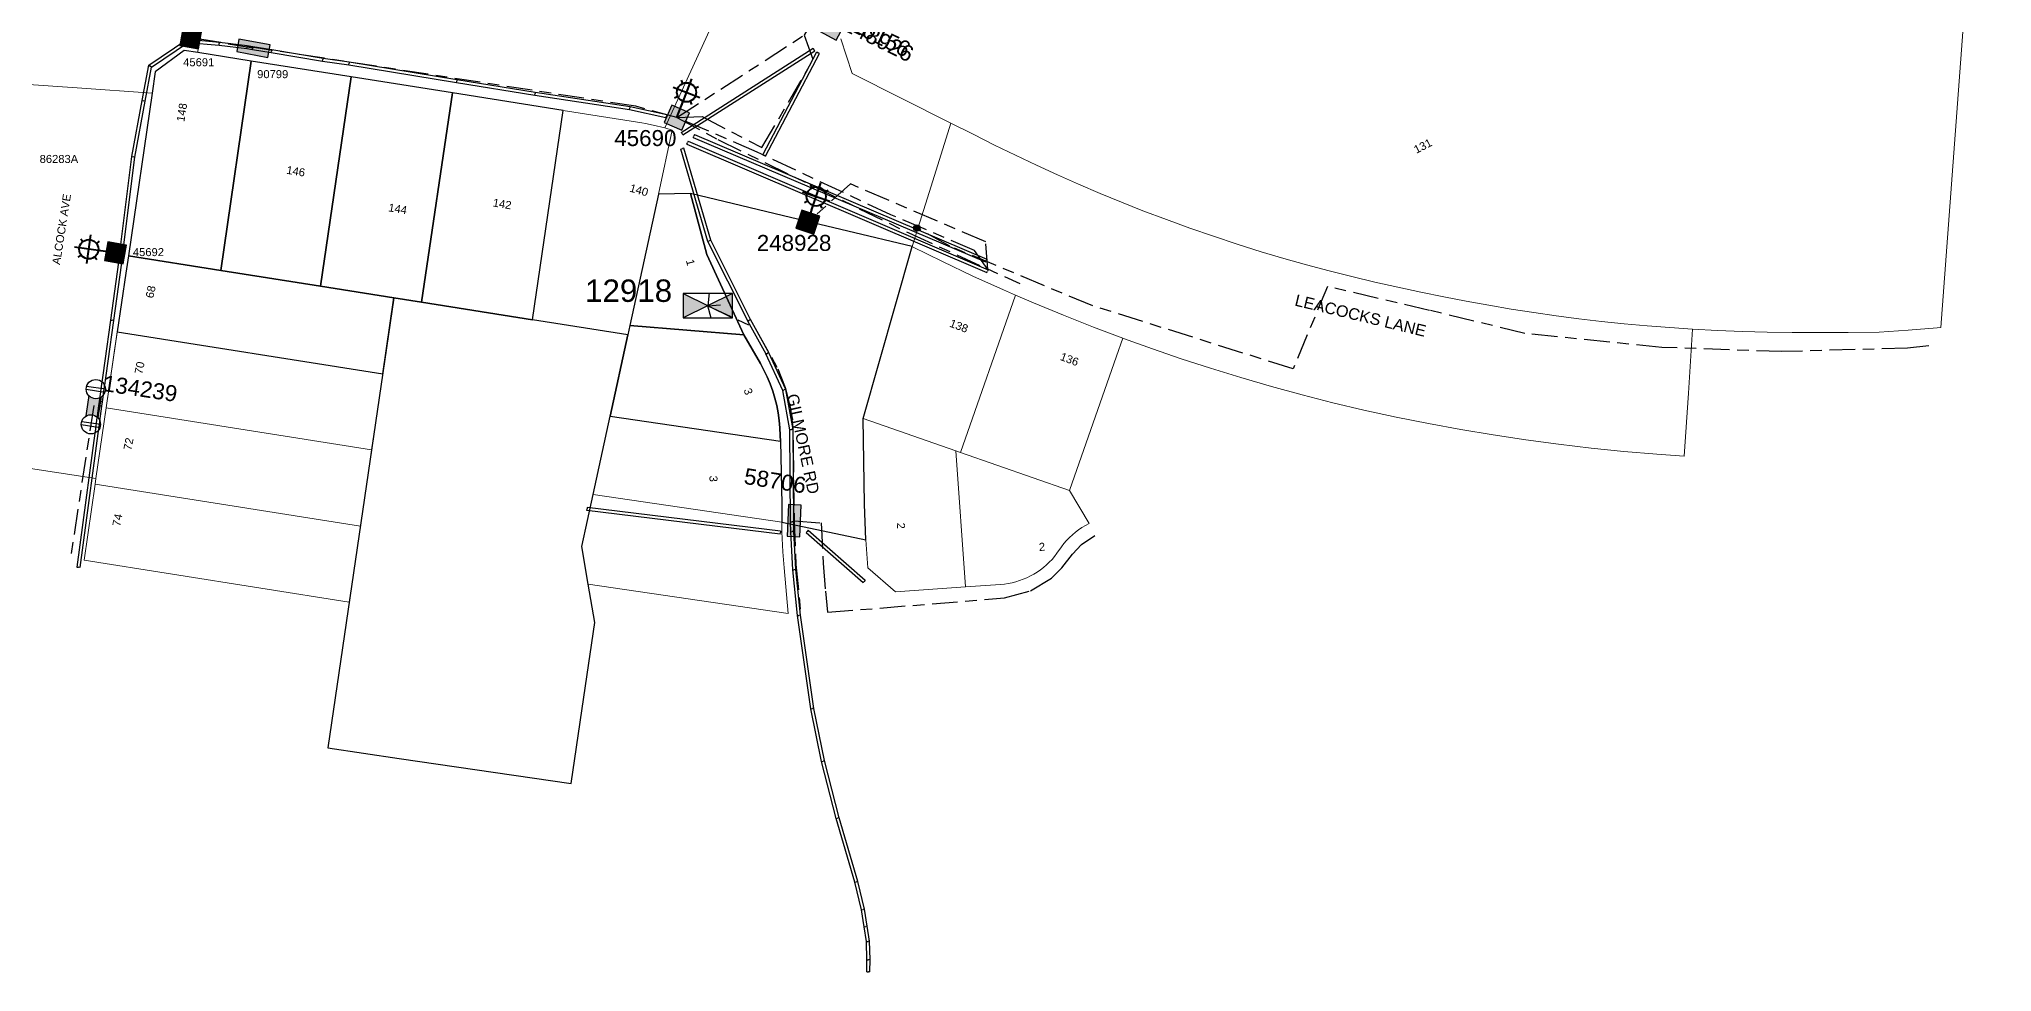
# Model space of a CAD drawing. Header units: metres. Extents: x 305620 to 306163, y 6240209 to 6240554.
# Drawn here: x 305857.7 to 306162.7, y 6240208.9 to 6240354.5 of the extents above; entities that cross this region are included whole.
import ezdxf
from ezdxf.enums import TextEntityAlignment as Align

# ---------------------------------------------------------------- set-up
doc = ezdxf.new("R2010")
doc.units = ezdxf.units.M
doc.linetypes.add('Cable Exist UG', pattern=[8.2, 4, -1.2, 1.8, -1.2])
doc.layers.get('0').update_dxf_attribs({"color": 6})
for name, color, linetype in [('_User Miscellaneous1', 7, 'Continuous'), ('Duct_SP_EXT', 7, 'Continuous'), ('Equip_HV_EXT', 7, 'Continuous'), ('Equip_LV_EXT', 7, 'Continuous'), ('Equip_SP_SL_EXT', 7, 'Continuous'), ('Mains_HV_EXT', 7, 'Continuous'), ('Mains_LV_EXT', 7, 'Continuous'), ('Mains_LV_SL_EXT', 7, 'Continuous'), ('Mains_SL_EXT', 7, 'Continuous'), ('Sub_SP_EXT', 7, 'Continuous'), ('SupportsUG_SP_LV_EXT', 7, 'Continuous'), ('SupportsUG_SP_LV_SL_EXT', 7, 'Continuous')]:
    doc.layers.add(name, color=color, linetype=linetype)
doc.layers.add('Cadastre Land Parcels_SP_EXT', color=9, linetype='Continuous', lineweight=5)
doc.layers.add('Cadastre Roads_SP_EXT', color=9, linetype='Continuous', lineweight=5)
doc.styles.add('COLUMN_LABEL', font='arial.ttf')
doc.styles.add('iecARIAL', font='arial.ttf', dxfattribs={"height": 2})
doc.styles.add('POLE_LABEL', font='arial.ttf')
doc.styles.get("Standard").update_dxf_attribs({"font": 'arial.ttf'})

# ---------------------------------------------------------------- blocks, each defined once
blk = doc.blocks.new('SUB_PADMOUNT_EXT')
for points in [[(0, 0), (-3.84, 1.92), (-3.84, -1.92)], [(0, 0), (3.84, 1.92), (3.84, -1.92)]]:
    blk.add_hatch(color=256).paths.add_polyline_path(points)
for p, q in [((3.84, 1.92), (-3.84, -1.92)), ((-3.84, 1.92), (3.84, -1.92))]:
    blk.add_line(p, q)
blk.add_lwpolyline([(-3.84, -1.92), (3.84, -1.92), (3.84, 1.92), (-3.84, 1.92)], close=True)
for tag, height, flags, p in [('ASSET_NUM', 3.5, 8, (2, 2)), ('STREET_CODE', 0.2, 9, (1.5, 0)), ('CONSTRUCTED_VOLTAGE', 0.2, 9, (1.5, -0.2)), ('OPERATING_VOLTAGE', 0.2, 9, (1.5, -0.6)), ('ORIENTATION', 0.2, 9, (1.5, -0.8)), ('OWNED_BY', 0.2, 9, (1.5, -1)), ('OPERATED_BY', 0.2, 9, (1.5, -1.2)), ('SECONDARY_VOLTAGE', 0.2, 9, (1.5, -1.6)), ('STATE', 0.2, 9, (1.5, -1.8)), ('SUBSTATION_TYPE', 0.2, 9, (1.5, -2.2)), ('STREETNAME', 0.2, 9, (1.5, -3)), ('NO_PHASES', 0.2, 9, (1.5, -0.4)), ('MAINTAINED_BY', 0.2, 9, (1.5, -1.4)), ('PARENT', 0.2, 9, (1.5, -2)), ('USAGE', 0.2, 9, (1.5, -2.4)), ('LEGEND', 0.2, 9, (1.5, -2.6)), ('LOCATION', 0.2, 9, (1.5, -2.8)), ('SUBURB', 0.2, 9, (1.5, -3.2)), ('Z', 0.2, 1, (1.5, -3.6)), ('NOTES', 0.2, 9, (1.5, -3.4))]:
    blk.add_attdef(tag, text='', height=height, dxfattribs=dict(flags=flags)).set_placement(p, align=Align.MIDDLE_LEFT)
blk = doc.blocks.new('COLUMN_EXT')
blk.add_hatch(color=256).paths.add_polyline_path([(-1.49, 1.48), (-1.49, -1.49), (1.48, -1.49), (1.48, 1.48)])
blk.add_lwpolyline([(-1.49, -1.49), (1.48, -1.49), (1.48, 1.48), (-1.49, 1.48)], close=True)
for tag, height, style, flags, p in [('ASSET_NUM', 2.5, 'COLUMN_LABEL', 8, (2, 2)), ('STRUCTURE_PLANT_NUMBER', 0.2, 'POLE_LABEL', 9, (1.81, 0.03)), ('STREET_CODE', 0.2, 'COLUMN_LABEL', 9, (1.81, -0.2))]:
    blk.add_attdef(tag, text='', height=height, dxfattribs=dict(style=style, flags=flags)).set_placement(p, align=Align.MIDDLE_LEFT)
at = {"flags": 1}
blk.add_attdef('Z', (1.81, -2.35), '', height=0.2, dxfattribs=at)
at = {"flags": 9}
for tag, p in [('COLUMN_TYPE', (1.81, -0.4)), ('OWNED_BY', (1.81, -0.6)), ('STATE', (1.81, -0.8)), ('USAGE', (1.81, -1)), ('STREETNAME', (1.81, -1.6)), ('SUBURB', (1.81, -1.8)), ('LEGEND', (1.81, -1.2)), ('LOCATION', (1.81, -1.4)), ('NOTES', (1.81, -2))]:
    blk.add_attdef(tag, text='', height=0.2, dxfattribs=at).set_placement(p, align=Align.MIDDLE_LEFT)
blk = doc.blocks.new('PILLAR_EXT')
blk.add_hatch(color=256).paths.add_polyline_path([(-2.475, 0.99), (-2.475, -0.99), (2.475, -0.99), (2.475, 0.99)])
blk.add_lwpolyline([(-2.475, -0.99), (2.475, -0.99), (2.475, 0.99), (-2.475, 0.99)], close=True)
at = {"style": 'iecARIAL', "flags": 8}
blk.add_attdef('ASSET_NUM', (1.5, 3.5), '', height=2.5, dxfattribs=at)
for tag, p, flags in [('OWNED_BY', (0, -0.2), 9), ('STATE', (0, -0.4), 9), ('SUPPORT_TYPE', (0, -0.6), 9), ('STREETNAME', (0, -1.8), 9), ('SUBURB', (0, -2), 1), ('USAGE', (0, -0.8), 9), ('LEGEND', (0, -1), 9), ('LOCATION', (0, -1.2), 9), ('NOTES', (0, -1.4), 9), ('PARENT', (0, -1.6), 9)]:
    blk.add_attdef(tag, p, '', height=0.2, dxfattribs=dict(flags=flags))
blk = doc.blocks.new('SL_LANTERN_EXT')
at = {"lineweight": 40}
for p, q in [((0, 1.97), (0, 6.47)), ((-2.25, 4.22), (2.25, 4.22)), ((-1.46, 5.68), (-1.06, 5.28)), ((-1.46, 2.76), (-1.06, 3.16)), ((1.46, 5.68), (1.06, 5.28)), ((1.46, 2.76), (1.06, 3.16)), ((0, 0), (0, 2.72))]:
    blk.add_line(p, q, dxfattribs=at)
blk.add_circle((0, 4.22), 1.5, dxfattribs=at)
at = {"style": 'iecARIAL', "flags": 8}
blk.add_attdef('ASSET_NUM', (1.5, 1.5), '', height=2.5, dxfattribs=at)
for tag, p, height, flags in [('OPERATING_VOLTAGE', (0.98, -1.65), 0.2, 9), ('ORIENTATION', (0.98, -1.85), 0.2, 9), ('OWNED_BY', (0.98, -2.05), 0.2, 9), ('STATE', (0.98, -2.25), 0.2, 9), ('CONSTRUCTED_VOLTAGE', (0.98, -0.65), 0.2, 9), ('CONTROL_TYPE', (0.98, -0.85), 0.2, 9), ('LANTERN_PURPOSE', (0.98, -1.05), 0.2, 9), ('LANTERN_TYPE', (0.98, -1.25), 0.2, 9), ('NO_PHASES', (0.98, -1.45), 0.2, 9), ('USAGE', (0.98, -2.45), 0.2, 9), ('CEXIST', (0.98, -2.65), 0.2, 9), ('CNEW', (0.98, -2.85), 0.2, 9), ('CNUMBER', (0.98, -3.05), 0.2, 9), ('CREMOVE', (0.98, -3.25), 0.2, 9), ('LNUMBER', (2.18, -3.25), 2.5, 8), ('CREPLACE', (0.98, -3.45), 0.2, 9), ('LKINGHEIGHT', (0.98, -3.65), 0.2, 9), ('LBRACKET', (0.98, -3.85), 0.2, 9), ('LBRACKETVOCAB', (0.98, -4.05), 0.2, 9), ('LCATEGORY', (0.98, -4.25), 0.2, 9), ('LCHARGE1', (0.98, -4.45), 0.2, 9), ('LCHARGE1PERCENT', (0.98, -4.65), 0.2, 9), ('LCHARGE2', (0.98, -4.85), 0.2, 9), ('LCHARGE2PERCENT', (0.98, -5.05), 0.2, 9), ('LCHARGE3', (0.98, -5.25), 0.2, 9), ('LCHARGE3PERCENT', (0.98, -5.45), 0.2, 9), ('LEXIST', (0.98, -5.65), 0.2, 9), ('LLAMP', (0.98, -5.85), 0.2, 9), ('LLAMPVOCAB', (0.98, -6.05), 0.2, 9), ('LMAST', (0.98, -6.25), 0.2, 9), ('STREETNAME', (0.98, -9.25), 0.2, 9), ('LMASTVOCAB', (0.98, -6.45), 0.2, 9), ('LNEW', (0.98, -6.65), 0.2, 9), ('LANTNUMBER', (0.98, -6.85), 0.2, 9), ('LOUTREACH', (0.98, -7.25), 0.2, 9), ('LOUTREACHVOCAB', (0.98, -7.45), 0.2, 9), ('LRATECODE', (0.98, -7.65), 0.2, 9), ('LREMOVE', (0.98, -7.85), 0.2, 9), ('LREPLACE', (0.98, -8.05), 0.2, 9), ('LTYPE', (0.98, -8.25), 0.2, 9), ('LTYPEVOCAB', (0.98, -8.45), 0.2, 9), ('LEGEND', (0.98, -8.65), 0.2, 9), ('LOCATION', (0.98, -8.85), 0.2, 9), ('NOTES', (0.98, -9.05), 0.2, 9), ('SUBURB', (0.98, -9.45), 0.2, 1)]:
    blk.add_attdef(tag, p, '', height=height, dxfattribs=dict(flags=flags))
blk = doc.blocks.new('LV_UG_LINKS_CLOSED_EXT')
blk.add_wipeout([(-1.06, 1.06), (-1.18, 0.92), (-1.29, 0.76), (-1.37, 0.59), (-1.43, 0.42), (-1.48, 0.23), (-1.49, 0.05), (-1.49, -0.14), (-1.46, -0.33), (-1.41, -0.51), (-1.33, -0.68), (-1.24, -0.84), (-1.12, -0.99), (-0.99, -1.12), (-0.84, -1.24), (-0.68, -1.33), (-0.51, -1.41), (-0.33, -1.46), (-0.14, -1.49), (0.05, -1.49), (0.23, -1.48), (0.42, -1.43), (0.59, -1.37), (0.76, -1.29), (0.92, -1.18), (1.06, -1.06), (1.18, -0.92), (1.29, -0.76), (1.37, -0.59), (1.43, -0.42), (1.48, -0.23), (1.49, -0.05), (1.49, 0.14), (1.46, 0.33), (1.41, 0.51), (1.33, 0.68), (1.24, 0.84), (1.12, 0.99), (0.99, 1.12), (0.84, 1.24), (0.68, 1.33), (0.51, 1.41), (0.33, 1.46), (0.14, 1.49), (-0.05, 1.49), (-0.23, 1.48), (-0.42, 1.43), (-0.59, 1.37), (-0.76, 1.29), (-0.92, 1.18)])
for p, q in [((-0.25, -1.48), (-0.25, 1.48)), ((0.25, -1.48), (0.25, 1.48))]:
    blk.add_line(p, q)
blk.add_circle((0, 0), 1.5)
at = {"flags": 9}
for tag, p in [('ACTUAL_STATUS', (0, 0)), ('CONSTRUCTED_VOLTAGE', (0, -0.2)), ('OPERATING_VOLTAGE', (0, -0.6)), ('ORIENTATION', (0, -0.8)), ('STATE', (0, -1)), ('SWITCH_TYPE', (0, -1.2)), ('NO_PHASES', (0, -0.4)), ('USAGE', (0, -1.4)), ('NOTES', (0, -1.6))]:
    blk.add_attdef(tag, text='', height=0.2, dxfattribs=at).set_placement(p, align=Align.MIDDLE_LEFT)
at = {"flags": 1}
blk.add_attdef('Z', (0, 0), '', height=0.2, dxfattribs=at)
blk = doc.blocks.new('CONNECTOR_NODE_EXT')
h = blk.add_hatch(color=256)
edge = h.paths.add_edge_path()
edge.add_arc((0, 0), 0.5, 0, 360)
blk.add_circle((0, 0), 0.5)
at = {"flags": 1}
blk.add_attdef('Z', (0, 0), '', height=0.2, dxfattribs=at)
at = {"flags": 9}
for tag, p in [('CONNECTOR_TYPE', (0, 0)), ('CONSTRUCTED_VOLTAGE', (0, -0.2)), ('OPERATING_VOLTAGE', (0, -0.6)), ('ORIENTATION', (0, -0.8)), ('SUBTYPE', (0, -1)), ('NO_PHASES', (0, -0.4)), ('USAGE', (0, -1.2)), ('NOTES', (0, -1.4))]:
    blk.add_attdef(tag, text='', height=0.2, dxfattribs=at).set_placement(p, align=Align.MIDDLE_LEFT)

msp = doc.modelspace()

# ---------------------------------------------------------------- linework, layer by layer
at = {"layer": '_User Miscellaneous1', "linetype": 'Continuous'}
for points in [[(305871.67803, 6240320.67), (305886.069, 6240318.39403), (305890.83004, 6240351.08602), (305882.49197, 6240352.40597), (305880.36598, 6240352.74402), (305875.83399, 6240349.40602), (305875.35001, 6240346.05804), (305871.67803, 6240320.67)], [(305906.43797, 6240348.612), (305890.83004, 6240351.08602), (305886.069, 6240318.39403), (305901.64504, 6240315.93096), (305906.43797, 6240348.612)], [(305922.24297, 6240346.10803), (305906.43797, 6240348.612), (305901.64504, 6240315.93096), (305913.10797, 6240314.11696), (305917.41701, 6240313.43503), (305922.24297, 6240346.10803)], [(305939.53099, 6240343.36804), (305922.24297, 6240346.10803), (305917.41701, 6240313.43503), (305934.77198, 6240310.69098), (305939.53099, 6240343.36804)], [(305959.422, 6240330.42396), (305954.42202, 6240330.32396), (305949.947, 6240309.80801), (305967.74699, 6240308.334), (305962.01597, 6240320.89198), (305959.422, 6240330.42396)], [(305994.05497, 6240322.123), (305973.99102, 6240326.93196), (305959.42198, 6240330.42401), (305962.01597, 6240320.89202), (305967.74701, 6240308.33397), (305970.35503, 6240303.84998), (305970.91904, 6240302.81901), (305971.42998, 6240301.76199), (305971.88696, 6240300.67804), (305972.28601, 6240299.57298), (305972.63102, 6240298.44903), (305972.91501, 6240297.30997), (305973.14196, 6240296.15696), (305973.30903, 6240294.993), (305973.41703, 6240293.82304), (305973.46401, 6240292.64796), (305973.47496, 6240291.75704), (305973.70597, 6240281.88896), (305973.708, 6240279.09197), (305979.17704, 6240277.94302), (305986.83898, 6240276.334), (305986.59702, 6240281.931), (305986.42703, 6240295.30596), (305994.05497, 6240322.123)], [(305913.10823, 6240314.11705), (305901.64504, 6240315.93096), (305886.06873, 6240318.39358), (305871.67803, 6240320.66965), (305871.24449, 6240317.96552), (305869.90987, 6240308.80102), (305911.36499, 6240302.24294), (305913.10823, 6240314.11705)], [(305902.793, 6240243.84998), (305913.91099, 6240242.22198), (305940.824, 6240238.28), (305943.064, 6240253.54098), (305944.51901, 6240263.457), (305943.47499, 6240269.40202), (305942.44401, 6240275.27799), (305944.22, 6240283.40999), (305946.88601, 6240295.63102), (305949.65801, 6240308.335), (305934.77201, 6240310.69099), (305917.41699, 6240313.43502), (305913.108, 6240314.11699), (305902.793, 6240243.84998)], [(305967.74699, 6240308.334), (305949.947, 6240309.80801), (305949.65797, 6240308.33497), (305946.88601, 6240295.63097), (305973.47501, 6240291.75697), (305973.46397, 6240292.64798), (305973.41697, 6240293.82298), (305973.30903, 6240294.99304), (305973.14199, 6240296.157), (305972.91498, 6240297.31), (305972.63099, 6240298.44896), (305972.28596, 6240299.57299), (305971.88696, 6240300.67804), (305971.43002, 6240301.76197), (305970.91902, 6240302.81904), (305970.35501, 6240303.84997), (305967.74699, 6240308.334)]]:
    msp.add_lwpolyline(points, close=True, dxfattribs=at)
at = {"layer": 'Cadastre Land Parcels_SP_EXT', "linetype": 'Continuous'}
msp.add_lwpolyline([(305982.90602, 6240354.53002), (305984.68804, 6240349.15904), (306000.12796, 6240341.39398), (306003.58698, 6240339.65498), (306006.93302, 6240337.97198), (306010.18896, 6240336.38199), (306013.46398, 6240334.83299), (306016.75596, 6240333.32498), (306020.06799, 6240331.85998), (306023.40299, 6240330.43297), (306026.74903, 6240329.051), (306030.11203, 6240327.71303), (306033.77501, 6240326.34202), (306037.45097, 6240325.01703), (306041.14301, 6240323.74098), (306044.84803, 6240322.50997), (306048.57302, 6240321.32596), (306052.10102, 6240320.28699), (306055.63998, 6240319.29299), (306059.18998, 6240318.34297), (306062.75499, 6240317.43897), (306066.33202, 6240316.57897), (306069.917, 6240315.76401), (306073.51302, 6240314.99401), (306077.117, 6240314.26898), (306080.614, 6240313.58997), (306084.12204, 6240312.956), (306087.636, 6240312.36303), (306091.15702, 6240311.81704), (306094.68096, 6240311.31496), (306098.21604, 6240310.85696), (306101.75703, 6240310.44197), (306105.30102, 6240310.073), (306108.85296, 6240309.74803), (306112.40199, 6240309.46801), (306115.95499, 6240309.23296), (306119.84799, 6240309.02997), (306123.74204, 6240308.87504), (306127.63804, 6240308.77001), (306131.53404, 6240308.71304), (306135.42801, 6240308.705), (306140.26899, 6240308.70703), (306145.10599, 6240308.77001), (306149.653, 6240309.07299), (306154.19303, 6240309.43303), (306154.75898, 6240309.48497), (306162.72296, 6240416.554)], dxfattribs=at)
for points in [[(305955.40896, 6240340.658), (305953.62897, 6240341.091), (305952.43003, 6240341.32297), (305951.82804, 6240341.42004), (305939.53099, 6240343.36804), (305934.77198, 6240310.69098), (305949.65797, 6240308.33497), (305949.947, 6240309.80801), (305954.42202, 6240330.32396), (305956.58299, 6240340.32004), (305955.40896, 6240340.658)], [(306010.22297, 6240314.53601), (306008.31896, 6240315.36298), (306003.555, 6240317.52898), (305998.82603, 6240319.76804), (305994.13097, 6240322.08103), (305994.05501, 6240322.12299), (305986.42704, 6240295.306), (306000.89098, 6240290.24198), (306001.62997, 6240289.98299), (306010.22297, 6240314.53601)], [(306026.95299, 6240307.82803), (306022.36702, 6240309.55396), (306017.67603, 6240311.404), (306013.01596, 6240313.32903), (306010.22297, 6240314.53601), (306001.62997, 6240289.98299), (306018.62199, 6240284.03396), (306025.96101, 6240304.996), (306026.95299, 6240307.82803)], [(305911.36499, 6240302.24294), (305869.90987, 6240308.80102), (305868.17997, 6240296.92522), (305909.62174, 6240290.3698), (305911.36499, 6240302.24294)], [(305909.62174, 6240290.3698), (305868.17997, 6240296.92522), (305866.57576, 6240285.91324), (305866.44847, 6240285.04829), (305907.87938, 6240278.49568), (305909.62174, 6240290.3698)], [(305973.47501, 6240291.75697), (305946.88601, 6240295.63097), (305944.22004, 6240283.40998), (305973.70803, 6240279.09202), (305973.706, 6240281.88898), (305973.47501, 6240291.75697)], [(306000.89098, 6240290.24198), (305986.42704, 6240295.306), (305986.597, 6240281.93103), (305986.83903, 6240276.33401), (305987.12496, 6240271.94396), (305991.456, 6240268.237), (306002.39696, 6240268.99401), (306000.89098, 6240290.24198)], [(306001.62997, 6240289.98299), (306000.89098, 6240290.24198), (306002.39696, 6240268.99401), (306007.86599, 6240269.38002), (306008.47398, 6240269.43797), (306009.078, 6240269.52798), (306009.67796, 6240269.649), (306010.26996, 6240269.79801), (306010.85296, 6240269.97901), (306011.42597, 6240270.19003), (306011.989, 6240270.428), (306012.53799, 6240270.696), (306013.07399, 6240270.99103), (306013.59197, 6240271.31301), (306014.093, 6240271.66104), (306014.57697, 6240272.03398), (306015.04098, 6240272.43103), (306015.48503, 6240272.853), (306015.90602, 6240273.29501), (306016.30396, 6240273.75902), (306016.67796, 6240274.243), (306017.38498, 6240275.26103), (306017.77302, 6240275.75896), (306018.18501, 6240276.23402), (306018.62199, 6240276.68796), (306019.08299, 6240277.11796), (306019.56503, 6240277.525), (306020.06799, 6240277.90403), (306020.58898, 6240278.25701), (306021.12904, 6240278.58198), (306021.68598, 6240278.87702), (306018.62199, 6240284.03396), (306001.62997, 6240289.98299)], [(305907.87938, 6240278.49568), (305866.44847, 6240285.04829), (305864.70611, 6240273.17523), (305906.13614, 6240266.62254), (305907.87938, 6240278.49568)]]:
    msp.add_lwpolyline(points, close=True, dxfattribs=at)
at = {"layer": 'Cadastre Roads_SP_EXT', "linetype": 'Continuous'}
for points in [[(305897.27796, 6240370.265), (305884.085, 6240372.39299), (305883.283, 6240362.32896), (305882.49196, 6240352.40596), (305890.82997, 6240351.08596), (305906.43801, 6240348.61199), (305922.24297, 6240346.10799), (305939.53103, 6240343.36804), (305951.82804, 6240341.42002), (305952.43002, 6240341.32297), (305953.62904, 6240341.09099), (305955.40902, 6240340.65803), (305959.47603, 6240349.49302), (305963.85696, 6240359.01502), (305963.29596, 6240359.201), (305960.55203, 6240360.012), (305957.77102, 6240360.67703), (305954.95804, 6240361.196), (305935.02399, 6240364.35399), (305915.26699, 6240367.48496), (305915.21401, 6240367.49202), (305897.27796, 6240370.265)], [(305875.34997, 6240346.05801), (305863.61899, 6240346.90301), (305855.29697, 6240347.50199), (305853.16297, 6240332.96103), (305850.911, 6240317.62197), (305846.70199, 6240288.94803), (305854.98304, 6240287.68403), (305866.576, 6240285.91297), (305871.24499, 6240317.96504), (305871.67804, 6240320.67002), (305875.34997, 6240346.05801)], [(306115.95496, 6240309.23301), (306112.40198, 6240309.46799), (306108.85297, 6240309.74801), (306105.30096, 6240310.07298), (306101.75698, 6240310.44201), (306098.21601, 6240310.85704), (306094.68104, 6240311.315), (306091.15703, 6240311.81702), (306087.63601, 6240312.36301), (306084.12197, 6240312.95598), (306080.61403, 6240313.59002), (306077.11703, 6240314.269), (306073.51301, 6240314.99399), (306069.91702, 6240315.76402), (306066.33198, 6240316.57899), (306062.75498, 6240317.439), (306059.18999, 6240318.34299), (306055.64001, 6240319.29298), (306052.10098, 6240320.28704), (306048.57299, 6240321.32604), (306044.84799, 6240322.50996), (306041.14304, 6240323.74103), (306037.45097, 6240325.01696), (306033.77498, 6240326.34199), (306030.11197, 6240327.71302), (306026.74902, 6240329.05103), (306023.40303, 6240330.43301), (306020.06799, 6240331.86004), (306016.75599, 6240333.32503), (306013.46404, 6240334.83303), (306010.18896, 6240336.382), (306006.93304, 6240337.97203), (306003.58704, 6240339.65496), (306000.12802, 6240341.39397), (305997.02902, 6240331.56103), (305994.05497, 6240322.123), (305994.131, 6240322.08097), (305998.82604, 6240319.76798), (306003.55499, 6240317.52898), (306008.31899, 6240315.36302), (306010.22304, 6240314.53604), (306013.01598, 6240313.32899), (306017.67596, 6240311.40401), (306022.36703, 6240309.554), (306026.95301, 6240307.82798), (306027.07999, 6240307.77897), (306031.57996, 6240306.15697), (306036.10502, 6240304.60703), (306040.654, 6240303.128), (306045.406, 6240301.66503), (306050.18104, 6240300.27598), (306054.97798, 6240298.965), (306059.794, 6240297.72898), (306064.62901, 6240296.56997), (306069.65696, 6240295.48398), (306074.70196, 6240294.47898), (306079.76196, 6240293.553), (306084.83504, 6240292.70703), (306089.92198, 6240291.94204), (306095.02102, 6240291.25802), (306100.13004, 6240290.65401), (306105.24603, 6240290.13001), (306110.372, 6240289.68804), (306114.67196, 6240289.38603), (306115.30803, 6240299.22002), (306115.95496, 6240309.23301)], [(305973.708, 6240279.09197), (305944.21997, 6240283.41003), (305942.44397, 6240275.27804), (305943.47503, 6240269.402), (305974.71504, 6240264.829), (305974.09001, 6240271.94997), (305973.86501, 6240274.49203), (305973.70102, 6240277.61196), (305973.708, 6240279.09197)]]:
    msp.add_lwpolyline(points, close=True, dxfattribs=at)
at = {"layer": 'Duct_SP_EXT'}
for p, q in [((305874.81891, 6240350.43389), (305880.76961, 6240354.44465)), ((305875.25321, 6240350.14776), (305881.03788, 6240354.04661)), ((305880.76961, 6240354.44465), (305880.90374, 6240354.24563)), ((305880.88251, 6240354.00657), (305880.90374, 6240354.24563)), ((305880.88251, 6240354.00657), (305885.80112, 6240353.56973)), ((305880.92497, 6240354.48469), (305880.90374, 6240354.24563)), ((305881.03788, 6240354.04661), (305880.90374, 6240354.24563)), ((305880.92497, 6240354.48469), (305885.85197, 6240354.04711)), ((305885.80112, 6240353.56973), (305885.82654, 6240353.80842)), ((305885.80112, 6240353.56973), (305890.13246, 6240353.03137)), ((305885.85197, 6240354.04711), (305885.82654, 6240353.80842)), ((305885.85197, 6240354.04711), (305890.20098, 6240353.50655)), ((305890.13246, 6240353.03137), (305890.16672, 6240353.26896)), ((305890.13246, 6240353.03137), (305891.00452, 6240352.88815)), ((305890.20098, 6240353.50655), (305890.16672, 6240353.26896)), ((305890.20098, 6240353.50655), (305891.08231, 6240353.36181)), ((305891.00452, 6240352.88815), (305891.04342, 6240353.12498)), ((305891.00453, 6240352.88815), (305891.04342, 6240353.12498)), ((305891.08231, 6240353.36181), (305891.04342, 6240353.12498)), ((305891.08231, 6240353.36181), (305891.04342, 6240353.12498)), ((305891.08231, 6240353.36181), (305894.02447, 6240352.87866)), ((305957.9959, 6240339.95797), (305978.58286, 6240353.10909)), ((305978.58286, 6240353.10909), (305978.71207, 6240352.90684)), ((305873.7713, 6240344.90816), (305874.81891, 6240350.43389)), ((305874.2431, 6240344.8198), (305875.25321, 6240350.14776)), ((305874.81891, 6240350.43389), (305875.03606, 6240350.29082)), ((305875.25321, 6240350.14776), (305875.03606, 6240350.29082)), ((305891.00453, 6240352.88815), (305893.94669, 6240352.40501)), ((305893.94669, 6240352.40501), (305893.98558, 6240352.64184)), ((305893.94669, 6240352.40501), (305893.98558, 6240352.64184)), ((305893.94669, 6240352.40501), (305901.9829, 6240351.08538)), ((305894.02447, 6240352.87866), (305893.98558, 6240352.64184)), ((305894.02447, 6240352.87866), (305893.98558, 6240352.64184)), ((305894.02447, 6240352.87866), (305902.05592, 6240351.55982)), ((305901.9829, 6240351.08538), (305902.01941, 6240351.3226)), ((305901.9829, 6240351.08538), (305906.06502, 6240350.49901)), ((305902.05592, 6240351.55982), (305902.01941, 6240351.3226)), ((305902.05592, 6240351.55982), (305906.13327, 6240350.97413)), ((305906.05993, 6240350.49979), (305906.09914, 6240350.73657)), ((305906.05993, 6240350.49979), (305922.88447, 6240347.71321)), ((305906.06502, 6240350.49901), (305906.09914, 6240350.73657)), ((305906.13327, 6240350.97413), (305906.09914, 6240350.73657)), ((305906.13836, 6240350.97334), (305906.09914, 6240350.73657)), ((305906.13836, 6240350.97334), (305922.9629, 6240348.18675)), ((305958.2543, 6240339.55346), (305978.84127, 6240352.70458)), ((305970.71494, 6240336.43668), (305979.18072, 6240352.50697)), ((305971.13962, 6240336.21296), (305979.6054, 6240352.28325)), ((305978.84127, 6240352.70458), (305978.71207, 6240352.90684)), ((305979.18072, 6240352.50697), (305979.39306, 6240352.39511)), ((305979.6054, 6240352.28325), (305979.39306, 6240352.39511)), ((305922.88447, 6240347.71321), (305922.92369, 6240347.94998)), ((305922.88447, 6240347.71321), (305922.8852, 6240347.71309)), ((305922.8852, 6240347.71309), (305922.92369, 6240347.94998)), ((305922.8852, 6240347.71309), (305935.11384, 6240345.76479)), ((305922.96217, 6240348.18687), (305922.92369, 6240347.94998)), ((305922.9629, 6240348.18675), (305922.92369, 6240347.94998)), ((305922.9629, 6240348.18675), (305922.96217, 6240348.18687)), ((305922.96217, 6240348.18687), (305935.18719, 6240346.23916)), ((305872.15332, 6240336.16167), (305873.77121, 6240344.90763)), ((305872.6279, 6240336.08838), (305874.2432, 6240344.82032)), ((305873.77121, 6240344.90763), (305873.7713, 6240344.90816)), ((305873.77121, 6240344.90763), (305874.0072, 6240344.86398)), ((305873.7713, 6240344.90816), (305874.0072, 6240344.86398)), ((305874.2432, 6240344.82032), (305874.0072, 6240344.86398)), ((305874.2431, 6240344.8198), (305874.0072, 6240344.86398)), ((305874.2432, 6240344.82032), (305874.2431, 6240344.8198)), ((305935.11384, 6240345.76479), (305935.15051, 6240346.00198)), ((305935.11384, 6240345.76479), (305949.92118, 6240343.54433)), ((305935.18719, 6240346.23916), (305935.15051, 6240346.00198)), ((305935.18719, 6240346.23916), (305950.00978, 6240344.01641)), ((305950.00978, 6240344.01641), (305949.96548, 6240343.78037)), ((305950.00978, 6240344.01641), (305955.7176, 6240342.72709)), ((305949.92118, 6240343.54433), (305949.96548, 6240343.78037)), ((305949.92118, 6240343.54433), (305955.61184, 6240342.25888)), ((305955.61184, 6240342.25888), (305955.66472, 6240342.49299)), ((305955.7176, 6240342.72709), (305955.66472, 6240342.49299)), ((305957.9959, 6240339.95797), (305958.1251, 6240339.75572)), ((305958.2543, 6240339.55346), (305958.1251, 6240339.75572)), ((305958.8893, 6240338.1264), (305958.9838, 6240338.34701)), ((305958.8893, 6240338.1264), (306005.72609, 6240318.06182)), ((305959.07831, 6240338.56762), (305958.9838, 6240338.34701)), ((305959.07831, 6240338.56762), (306005.9151, 6240318.50303)), ((305959.85854, 6240339.15825), (305959.95248, 6240339.3791)), ((305959.85854, 6240339.15825), (306005.51491, 6240319.7376)), ((305960.04642, 6240339.59995), (305959.95248, 6240339.3791)), ((305960.04642, 6240339.59995), (306005.70279, 6240320.1793)), ((305870.29275, 6240321.17958), (305872.15332, 6240336.16167)), ((305870.76909, 6240321.12043), (305872.6279, 6240336.08838)), ((305872.15332, 6240336.16167), (305872.39061, 6240336.12503)), ((305872.6279, 6240336.08838), (305872.39061, 6240336.12503)), ((305957.93508, 6240337.35563), (305958.16544, 6240337.423)), ((305962.15109, 6240322.93925), (305957.93508, 6240337.35563)), ((305958.39579, 6240337.49036), (305958.16544, 6240337.423)), ((305962.59967, 6240323.11544), (305958.39579, 6240337.49036)), ((305970.71494, 6240336.43668), (305970.92728, 6240336.32482)), ((305971.13962, 6240336.21296), (305970.92728, 6240336.32482)), ((305962.15109, 6240322.93925), (305962.37538, 6240323.02735)), ((305968.37268, 6240310.50697), (305962.15109, 6240322.93925)), ((305962.59967, 6240323.11544), (305962.37538, 6240323.02735)), ((305968.80193, 6240310.72178), (305962.59967, 6240323.11544)), ((305870.29314, 6240321.18259), (305868.85067, 6240310.65806)), ((305870.7687, 6240321.11742), (305869.3261, 6240310.59198)), ((305870.29275, 6240321.17958), (305870.53092, 6240321.15001)), ((305870.29314, 6240321.18259), (305870.53092, 6240321.15001)), ((305870.76909, 6240321.12043), (305870.53092, 6240321.15001)), ((305870.7687, 6240321.11742), (305870.53092, 6240321.15001)), ((306005.51491, 6240319.7376), (306005.60885, 6240319.95845)), ((306005.70279, 6240320.1793), (306005.60885, 6240319.95845)), ((306005.72609, 6240318.06182), (306005.82059, 6240318.28243)), ((306005.9151, 6240318.50303), (306005.82059, 6240318.28243)), ((305868.85067, 6240310.65806), (305869.08839, 6240310.62502)), ((305869.3261, 6240310.59198), (305869.08839, 6240310.62502)), ((305968.37268, 6240310.50697), (305968.5873, 6240310.61437)), ((305968.37741, 6240310.498), (305968.5873, 6240310.61437)), ((305971.23631, 6240305.34156), (305968.37741, 6240310.498)), ((305968.7972, 6240310.73075), (305968.5873, 6240310.61437)), ((305968.80193, 6240310.72178), (305968.5873, 6240310.61437)), ((305971.65611, 6240305.57431), (305968.7972, 6240310.73075)), ((305971.22842, 6240305.3571), (305971.44621, 6240305.45794)), ((305973.86237, 6240299.66867), (305971.22842, 6240305.3571)), ((305971.23631, 6240305.34156), (305971.44621, 6240305.45794)), ((305971.65611, 6240305.57431), (305971.44621, 6240305.45794)), ((305971.66399, 6240305.55878), (305971.44621, 6240305.45794)), ((305974.32375, 6240299.81461), (305971.66399, 6240305.55878)), ((305973.86237, 6240299.66867), (305974.09306, 6240299.74164)), ((305974.97887, 6240293.50026), (305973.86237, 6240299.66867)), ((305974.32375, 6240299.81461), (305974.09306, 6240299.74164)), ((305975.4512, 6240293.58575), (305974.32375, 6240299.81461)), ((305974.97504, 6240293.54117), (305975.21503, 6240293.543)), ((305975.08501, 6240279.13579), (305974.97504, 6240293.54117)), ((305974.97887, 6240293.50026), (305975.21503, 6240293.543)), ((305975.4512, 6240293.58575), (305975.21503, 6240293.543)), ((305975.45503, 6240293.54484), (305975.21503, 6240293.543)), ((305975.565, 6240279.13946), (305975.45503, 6240293.54484)), ((305943.26481, 6240280.92002), (305943.29393, 6240281.15825)), ((305973.4423, 6240277.23153), (305943.26481, 6240280.92002)), ((305943.32305, 6240281.39648), (305943.29393, 6240281.15825)), ((305973.50054, 6240277.70799), (305943.32305, 6240281.39648)), ((305973.4423, 6240277.23153), (305973.47142, 6240277.46976)), ((305973.50054, 6240277.70799), (305973.47142, 6240277.46976)), ((305975.08501, 6240279.13579), (305975.32501, 6240279.13762)), ((305975.08502, 6240279.13487), (305975.32501, 6240279.13762)), ((305975.10252, 6240277.61156), (305975.08502, 6240279.13487)), ((305975.10252, 6240277.61156), (305975.34245, 6240277.61902)), ((305975.40491, 6240271.65499), (305975.10252, 6240277.61156)), ((305975.56499, 6240279.14038), (305975.32501, 6240279.13762)), ((305975.565, 6240279.13946), (305975.32501, 6240279.13762)), ((305975.58238, 6240277.62649), (305975.34245, 6240277.61902)), ((305975.58238, 6240277.62649), (305975.56499, 6240279.14038)), ((305975.88368, 6240271.69138), (305975.58238, 6240277.62649)), ((305977.51813, 6240277.47276), (305977.67666, 6240277.65294)), ((305977.51813, 6240277.47276), (305986.39116, 6240269.66559)), ((305977.8352, 6240277.83313), (305977.67666, 6240277.65294)), ((305977.8352, 6240277.83313), (305986.70824, 6240270.02595)), ((305863.58743, 6240272.09411), (305863.82529, 6240272.06216)), ((305864.06315, 6240272.03022), (305863.82529, 6240272.06216)), ((305975.40491, 6240271.65499), (305975.64429, 6240271.67318)), ((305976.12864, 6240264.5136), (305975.40491, 6240271.65499)), ((305975.88368, 6240271.69138), (305975.64429, 6240271.67318)), ((305976.60515, 6240264.57228), (305975.88368, 6240271.69138)), ((305986.39116, 6240269.66559), (305986.5497, 6240269.84577)), ((305986.70824, 6240270.02595), (305986.5497, 6240269.84577)), ((305976.12864, 6240264.5136), (305976.36689, 6240264.54294)), ((305978.24185, 6240249.94583), (305976.12864, 6240264.5136)), ((305976.60515, 6240264.57228), (305976.36689, 6240264.54294)), ((305978.71489, 6240250.02846), (305976.60515, 6240264.57228)), ((305978.24185, 6240249.94583), (305978.47837, 6240249.98715)), ((305979.91742, 6240241.7565), (305978.24185, 6240249.94583)), ((305978.71489, 6240250.02846), (305978.47837, 6240249.98715)), ((305980.38549, 6240241.86339), (305978.71489, 6240250.02846)), ((305979.91742, 6240241.7565), (305980.15145, 6240241.80995)), ((305982.17576, 6240232.80866), (305979.91742, 6240241.7565)), ((305980.38549, 6240241.86339), (305980.15145, 6240241.80995)), ((305982.63878, 6240232.93559), (305980.38549, 6240241.86339)), ((305982.17576, 6240232.80866), (305982.40727, 6240232.87212)), ((305985.11492, 6240222.88368), (305982.17576, 6240232.80866)), ((305982.63878, 6240232.93559), (305982.40727, 6240232.87212)), ((305985.57869, 6240223.00806), (305982.63878, 6240232.93559)), ((305985.11492, 6240222.88368), (305985.3468, 6240222.94587)), ((305986.14888, 6240218.58651), (305985.11492, 6240222.88368)), ((305985.57869, 6240223.00806), (305985.3468, 6240222.94587)), ((305986.61963, 6240218.68189), (305985.57869, 6240223.00806)), ((305986.14888, 6240218.58651), (305986.38426, 6240218.6342)), ((305986.58521, 6240215.94495), (305986.14888, 6240218.58651)), ((305986.61963, 6240218.68189), (305986.38426, 6240218.6342)), ((305986.58521, 6240215.94495), (305986.82228, 6240215.98237)), ((305986.93375, 6240213.63057), (305986.58521, 6240215.94495)), ((305987.05935, 6240216.0198), (305986.61963, 6240218.68189)), ((305987.05935, 6240216.0198), (305986.82228, 6240215.98237)), ((305987.4129, 6240213.67209), (305987.05935, 6240216.0198)), ((305986.93375, 6240213.63057), (305987.17332, 6240213.65133)), ((305987.0003, 6240210.79125), (305986.93375, 6240213.63057)), ((305987.4129, 6240213.67209), (305987.17332, 6240213.65133)), ((305987.48033, 6240210.79584), (305987.4129, 6240213.67209)), ((305986.99204, 6240208.8837), (305987.0003, 6240210.79125)), ((305987.0003, 6240210.79125), (305987.24031, 6240210.79355)), ((305987.48033, 6240210.79584), (305987.24031, 6240210.79355)), ((305987.47204, 6240208.88163), (305987.48033, 6240210.79584)), ((305986.99204, 6240208.8837), (305987.23204, 6240208.88266)), ((305987.47204, 6240208.88163), (305987.23204, 6240208.88266))]:
    msp.add_line(p, q, dxfattribs=at)
at = {"layer": 'Mains_HV_EXT', "linetype": 'Cable Exist UG'}
for points in [[(306152.88492, 6240306.62595), (306149.54795, 6240306.28094), (306129.92804, 6240305.71705), (306111.17199, 6240306.37403), (306089.779, 6240308.55903), (306074.86024, 6240312.16735), (306058.94817, 6240315.89303), (306053.56159, 6240303.05233), (306022.29424, 6240312.85277), (305999.96024, 6240322.16999), (305994.80288, 6240325.02481)], [(305962.37389, 6240314.90797), (305962.14925, 6240312.8934)], [(305962.66768, 6240310.97116), (305962.14925, 6240312.8934)], [(305964.10727, 6240312.99833), (305962.16627, 6240312.80081)]]:
    msp.add_lwpolyline(points, dxfattribs=at)
at = {"layer": 'Mains_LV_EXT', "linetype": 'Cable Exist UG'}
for points in [[(305957.30721, 6240342.26503), (305977.2275, 6240355.15353), (305980.08299, 6240359.96337), (305983.39151, 6240359.65098)], [(305891.16854, 6240353.08599), (305881.39896, 6240354.72711)], [(305957.30721, 6240342.26503), (305963.70162, 6240338.84415), (305993.55832, 6240324.24971), (306010.88279, 6240316.34456)], [(305962.14925, 6240312.8934), (305969.52655, 6240309.40244), (305973.0955, 6240303.02497), (305974.23095, 6240300.12468), (305975.05051, 6240296.83885), (305975.43381, 6240293.9072), (305975.63584, 6240279.3277)], [(305975.63584, 6240279.3277), (305979.84776, 6240278.98102), (305980.14947, 6240272.69956), (305980.50132, 6240268.32598), (305980.8309, 6240265.02096), (306008.48667, 6240267.27152), (306012.52516, 6240268.35443), (306015.80416, 6240270.35849), (306017.46305, 6240271.95607), (306019.08332, 6240274.10728), (306020.51949, 6240275.61944), (306022.61606, 6240277.04052)]]:
    msp.add_lwpolyline(points, dxfattribs=at)
at = {"layer": 'Mains_LV_SL_EXT', "linetype": 'Cable Exist UG'}
msp.add_lwpolyline([(305975.63584, 6240279.3277), (305975.90302, 6240272.49227), (305976.64401, 6240264.84979)], dxfattribs=at)
at = {"layer": 'Mains_SL_EXT', "linetype": 'Cable Exist UG'}
for points in [[(305957.30721, 6240342.26503), (305961.24653, 6240342.41727), (305970.59786, 6240337.57556), (305978.61604, 6240351.32933), (305977.2275, 6240355.15353), (305980.08299, 6240359.96337), (305984.39259, 6240362.11842), (305986.59076, 6240367.31915), (305989.27517, 6240387.04599)], [(305957.30721, 6240342.26503), (305950.90196, 6240344.02344), (305881.39896, 6240354.72711)], [(306005.90036, 6240318.55808), (306003.82331, 6240321.5281), (305991.52131, 6240326.7637), (305990.74904, 6240327.06408), (305969.8447, 6240336.88821), (305957.30721, 6240342.26503)], [(306005.90036, 6240318.55808), (306005.55243, 6240322.86376), (305984.44839, 6240331.90203), (305977.74159, 6240325.94089)]]:
    msp.add_lwpolyline(points, dxfattribs=at)

# ---------------------------------------------------------------- block references
at = {"layer": 'Equip_HV_EXT'}
msp.add_blockref('CONNECTOR_NODE_EXT', (305994.80287, 6240325.02479), dxfattribs=at)
at = {"layer": 'Equip_SP_SL_EXT'}
for p, rotation in [((305881.39898, 6240354.72709), 352.8928649359083), ((305957.30717, 6240342.26502), 338.9501308968054), ((305977.74158, 6240325.94088), 341.5777983782253), ((305869.62846, 6240321.13482), 82.26747719801108)]:
    msp.add_blockref('SL_LANTERN_EXT', p, dxfattribs=dict(at, rotation=rotation))
ref = msp.add_blockref('SL_LANTERN_EXT', (305981.59627, 6240356.37219), dxfattribs=dict(at, rotation=57.89329231412279))
ref.add_attrib('ASSET_NUM', '120156', dxfattribs={"layer": '0', "height": 2.5, "rotation": 333.6701064, "style": 'iecARIAL'}).set_placement((305983.09627, 6240357.87219), align=Align.MIDDLE_LEFT)
at = {"layer": 'Sub_SP_EXT'}
ref = msp.add_blockref('SUB_PADMOUNT_EXT', (305962.14925, 6240312.89335), dxfattribs=at)
ref.add_attrib('ASSET_NUM', '12918', dxfattribs={"layer": '0', "height": 3.5}).set_placement((305956.57116, 6240316.98633), align=Align.TOP_RIGHT)
at = {"layer": 'SupportsUG_SP_LV_EXT', "rotation": 349.6174229193126}
msp.add_blockref('PILLAR_EXT', (305891.16852, 6240353.08602), dxfattribs=at)
at = {"layer": 'SupportsUG_SP_LV_EXT'}
ref = msp.add_blockref('PILLAR_EXT', (305866.22897, 6240297.33501), dxfattribs=dict(at, rotation=261.4109227541102))
ref.add_attrib('ASSET_NUM', '134239', dxfattribs={"layer": '0', "height": 2.5, "rotation": 351.410923, "style": 'iecARIAL'}).set_placement((305867.72897, 6240300.83501), align=Align.MIDDLE_LEFT)
ref = msp.add_blockref('PILLAR_EXT', (305975.63588, 6240279.32776), dxfattribs=dict(at, rotation=267.9226838434396))
ref.add_attrib('ASSET_NUM', '58706', dxfattribs={"layer": '0', "height": 2.5, "rotation": 350.9054809, "style": 'iecARIAL'}).set_placement((305977.13588, 6240282.82776), align=Align.BOTTOM_RIGHT)
at = {"layer": 'SupportsUG_SP_LV_SL_EXT'}
ref = msp.add_blockref('COLUMN_EXT', (305881.399, 6240354.72715), dxfattribs=dict(at, rotation=349.5835088874624))
ref.add_attrib('ASSET_NUM', '45691', dxfattribs={"layer": '0', "height": 1.25, "style": 'COLUMN_LABEL'}).set_placement((305885.05393, 6240351.52668), align=Align.TOP_RIGHT)
ref = msp.add_blockref('COLUMN_EXT', (305981.59624, 6240356.37219), dxfattribs=dict(at, rotation=61.51582346983653))
ref.add_attrib('ASSET_NUM', '248926', dxfattribs={"layer": '0', "height": 2.5, "rotation": 333.6701064, "style": 'COLUMN_LABEL'}).set_placement((305983.59624, 6240357.12219), align=Align.MIDDLE_LEFT)
ref = msp.add_blockref('COLUMN_EXT', (305957.3072, 6240342.26506), dxfattribs=dict(at, rotation=336.2560468532266))
ref.add_attrib('ASSET_NUM', '45690', dxfattribs={"layer": '0', "height": 2.5, "style": 'COLUMN_LABEL'}).set_placement((305957.24481, 6240340.31673), align=Align.TOP_RIGHT)
ref = msp.add_blockref('COLUMN_EXT', (305977.74158, 6240325.9409), dxfattribs=dict(at, rotation=71.57779837822537))
ref.add_attrib('ASSET_NUM', '248928', dxfattribs={"layer": '0', "height": 2.5, "style": 'COLUMN_LABEL'}).set_placement((305981.44765, 6240323.94204), align=Align.TOP_RIGHT)
ref = msp.add_blockref('COLUMN_EXT', (305869.62848, 6240321.13476), dxfattribs=dict(at, rotation=79.9561693705655))
ref.add_attrib('ASSET_NUM', '45692', dxfattribs={"layer": '0', "height": 1.25, "style": 'COLUMN_LABEL'}).set_placement((305872.3414, 6240321.88476), align=Align.TOP_LEFT)

# ---------------------------------------------------------------- texts
at = {"layer": '_User Miscellaneous1'}
for s, rotation, p in [('148', 81.041496, (305880.3741, 6240341.53769)), ('131', 27.059999, (306072.81451, 6240336.60043)), ('146', 350.708252, (305896.24551, 6240333.50573)), ('140', 344.304443, (305949.82086, 6240330.7338)), ('ALCOCK AVE', 81.061699, (305860.95237, 6240319.2226)), ('144', 350.707458, (305912.17023, 6240327.6406)), ('142', 350.70755, (305928.49077, 6240328.40046)), ('1', 284.892731, (305958.71078, 6240319.95642)), ('68', 78.6924663, (305875.53529, 6240313.98616)), ('138', 339.278893, (305999.78414, 6240309.65902)), ('136', 339.355225, (306017.056, 6240304.45801)), ('70', 78.6900675, (305873.8054, 6240302.11027)), ('3', 289.574768, (305967.71672, 6240299.7454)), ('72', 78.6890694, (305872.07551, 6240290.2335)), ('3', 270.381042, (305962.399, 6240286.35576)), ('74', 78.6178763, (305870.33727, 6240278.35893)), ('2', 272.24231, (305991.67603, 6240278.9983)), ('2', 3.651606, (306013.8921, 6240274.59764))]:
    msp.add_text(s, height=1.25, rotation=rotation, dxfattribs=at).set_placement(p)
at = {"layer": '_User Miscellaneous1', "char_height": 1.25, "attachment_point": 1}
for s, insert in [('90799', (305891.75379, 6240349.66777)), ('86283A', (305857.77473, 6240336.4293))]:
    msp.add_mtext_dynamic_manual_height_columns(s, width=8.4466743, gutter_width=4, heights=[0], dxfattribs=dict(at, insert=insert))
at = {"layer": 'Cadastre Roads_SP_EXT'}
for s, rotation, p in [('LEACOCKS LANE', 346.447998, (306053.70188, 6240312.93597)), ('GILMORE RD', 282.213097, (305974.47453, 6240298.91389))]:
    msp.add_text(s, height=1.8, rotation=rotation, dxfattribs=at).set_placement(p)

# ---------------------------------------------------------------- next in the draw order: block references
at = {"layer": 'Equip_LV_EXT', "rotation": 261.4109227541102}
for p in [(305866.54259, 6240299.87437), (305865.78098, 6240294.36862)]:
    msp.add_blockref('LV_UG_LINKS_CLOSED_EXT', p, dxfattribs=at)

# ---------------------------------------------------------------- next in the draw order: linework, layer by layer
at = {"layer": 'Duct_SP_EXT'}
for p, q in [((305868.85067, 6240310.65806), (305867.05841, 6240297.93902)), ((305869.3261, 6240310.59198), (305867.53393, 6240297.87359)), ((305866.9663, 6240297.25296), (305863.58743, 6240272.09411)), ((305867.44203, 6240297.18907), (305864.06315, 6240272.03022)), ((305867.05841, 6240297.93902), (305866.9663, 6240297.25295)), ((305866.9663, 6240297.25296), (305867.20416, 6240297.22102)), ((305866.9663, 6240297.25295), (305867.20416, 6240297.22102)), ((305867.05841, 6240297.93902), (305867.29617, 6240297.90631)), ((305867.44203, 6240297.18908), (305867.20416, 6240297.22102)), ((305867.44203, 6240297.18907), (305867.20416, 6240297.22102)), ((305867.53393, 6240297.87359), (305867.29617, 6240297.90631)), ((305867.53393, 6240297.87359), (305867.44203, 6240297.18908))]:
    msp.add_line(p, q, dxfattribs=at)
at = {"layer": 'Mains_LV_EXT', "linetype": 'Cable Exist UG'}
msp.add_lwpolyline([(305866.22904, 6240297.33501), (305862.55574, 6240273.28639)], dxfattribs=at)

doc.saveas('drawing.dxf')
